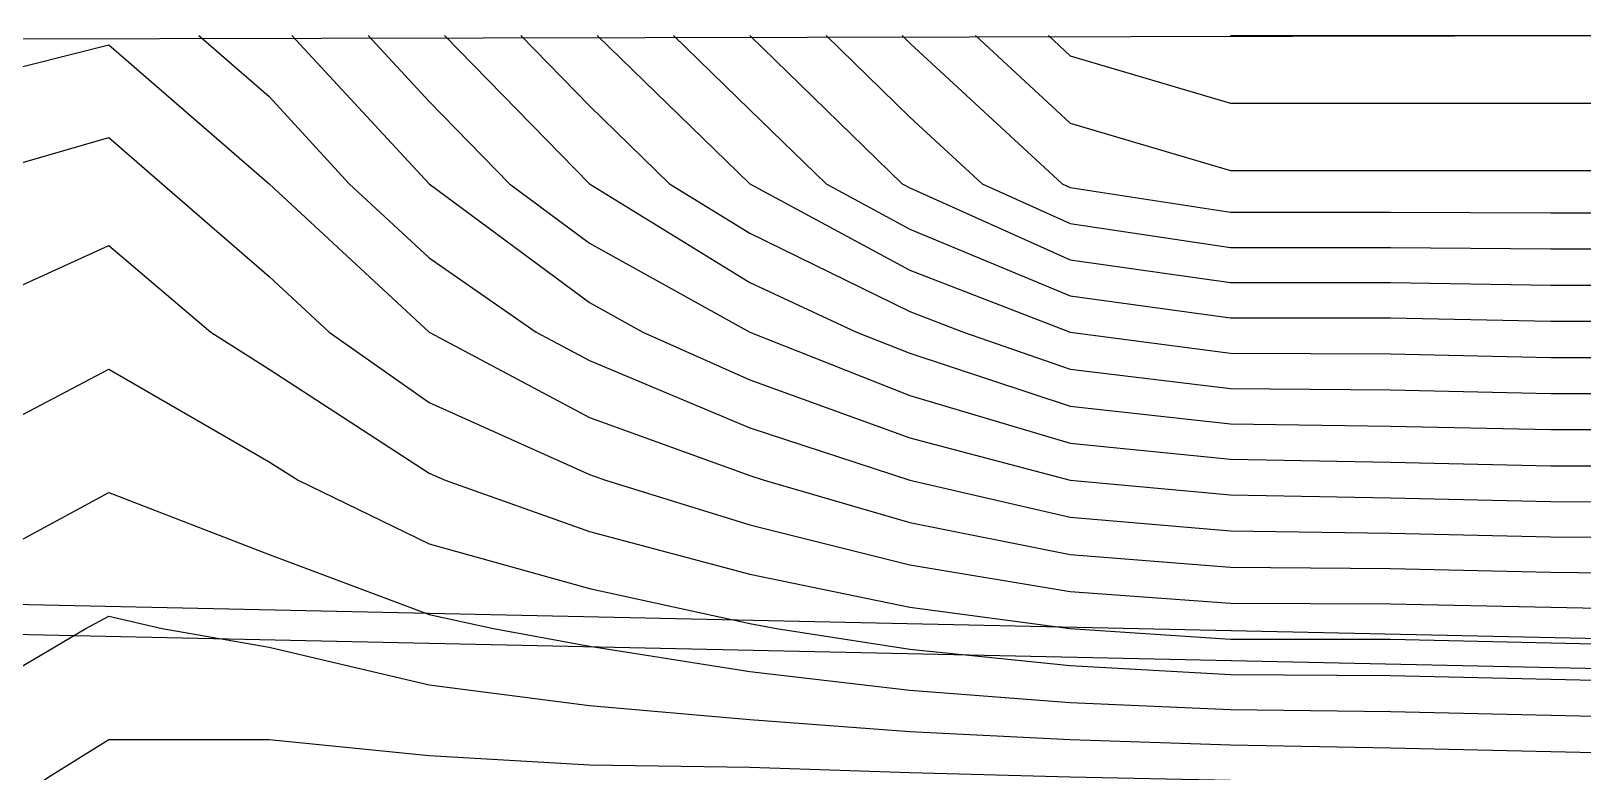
# Model space of a CAD drawing. Header units: millimetres. Extents: x 2699056 to 8562313, y 3604254 to 5198898.
# Drawn here: x 6880043 to 6932273, y 5049121 to 5074071 of the extents above; entities that cross this region are included whole.
import ezdxf

# ---------------------------------------------------------------- set-up
doc = ezdxf.new("R2010")
doc.units = ezdxf.units.MM
doc.header["$LTSCALE"] = 10
doc.header["$MEASUREMENT"] = 0
doc.layers.add('contour', color=254, linetype='Continuous')

# ---------------------------------------------------------------- blocks, each defined once
blk = doc.blocks.new('contour')
at = {"color": 9, "true_color": 0xc7c8ca}
for points in [[(337627, 173614), (339986, 171559), (342682, 168623), (345378, 166128), (348973, 163632), (350770, 162672), (356163, 160412), (361555, 158641), (366947, 157394), (372339, 156937), (377732, 156859), (383124, 156740), (388516, 156694)], [(340756, 173614), (345378, 168623), (350770, 164630), (352568, 163632), (356163, 162022), (361555, 160067), (366947, 158641), (372339, 158154), (377732, 158047), (383124, 157928), (388516, 157911)], [(343324, 173614), (345378, 171396), (348074, 168623), (350770, 166627), (356163, 163632), (361555, 161493), (366947, 159889), (372339, 159354), (377732, 159250), (383124, 159128), (388516, 159128)], [(345892, 173614), (350770, 168623), (356163, 165296), (359758, 163632), (361555, 162919), (366947, 161137), (372339, 160543), (377732, 160467), (383124, 160346), (388516, 160346)], [(348459, 173614), (350770, 171250), (353467, 168623), (356163, 166959), (361555, 164325), (363352, 163632), (366947, 162385), (372339, 161731), (377732, 161685), (383124, 161563), (388516, 161563)], [(351027, 173614), (356163, 168623), (361555, 165712), (366947, 163632), (372339, 162919), (377732, 162902), (383124, 162780), (388516, 162780), (393908, 162658), (399301, 162658), (404693, 162480), (410085, 162056), (415477, 161691), (420870, 161137), (426262, 160607), (431654, 160090), (437046, 159330), (442439, 158641), (447831, 157643), (453223, 156472), (458616, 155077), (464008, 153651), (469400, 151710)], [(353595, 173614), (356163, 171118), (358730, 168623), (361555, 167098), (366947, 164849), (372339, 164108), (377732, 164108), (383124, 163997), (388516, 163997)], [(356163, 173614), (361298, 168623), (361555, 168484), (366947, 166067), (372339, 165296), (377732, 165296), (383124, 165215), (388516, 165215), (393908, 165129), (399301, 165129), (404693, 165005), (410085, 164683), (415477, 164442), (420870, 164060), (426262, 163632), (431654, 163310), (437046, 162772), (442439, 162206), (447831, 161521), (453223, 160721), (458616, 159776), (464008, 158641), (469400, 157467)], [(358730, 173614), (361555, 170869), (363981, 168623), (366947, 167284), (372339, 166484), (377732, 166484), (383124, 166432), (388516, 166432), (393908, 166377), (399301, 166377), (404693, 166252), (410085, 165996), (415477, 165790), (420870, 165486), (426262, 165145), (431654, 164920), (437046, 164493), (442439, 164002), (446034, 163632), (447831, 163440), (453223, 162800), (458616, 162044), (464008, 161137), (469400, 160305)], [(361298, 173614), (361555, 173364), (366678, 168623), (366947, 168501), (372339, 167672), (377732, 167672), (383124, 167649), (388516, 167649), (393908, 167625), (399301, 167625), (404693, 167500), (410085, 167310), (415477, 167139), (420870, 166912), (426262, 166657), (431654, 166530), (437046, 166214), (442439, 165850), (447831, 165429), (453223, 164934), (458616, 164345), (464008, 163632), (469400, 163078)], [(363761, 173614), (366947, 170665), (372339, 169077), (377732, 169077), (383124, 169077), (388516, 169077), (393908, 169077), (399301, 169077), (404693, 168861), (410085, 168623), (415477, 168488), (420870, 168338), (426262, 168169), (431654, 168140), (437046, 167935), (442439, 167699), (447831, 167425), (453223, 167104), (458616, 166722), (464008, 166128), (469400, 165850)], [(366212, 173614), (366947, 172933), (372339, 171345), (377732, 171345), (383124, 171345), (388516, 171345), (393908, 171345), (399301, 171345), (404693, 171237), (410085, 171118), (415477, 170987), (420870, 170841), (426262, 170678), (431654, 170678), (437046, 170494), (442439, 170286), (447831, 170049), (453223, 169775), (458616, 169455), (464008, 168623), (469400, 168623)], [(372339, 173614), (377732, 173614), (383124, 173614), (388516, 173614), (393908, 173614), (399301, 173614), (404693, 173614), (410085, 173614), (415477, 173614), (420870, 173614), (426262, 173614), (431654, 173614), (437046, 173614), (442439, 173614), (447831, 173614), (453223, 173614), (458616, 173614), (464008, 173614), (469400, 173614)], [(296848, 159889), (300443, 158641), (302240, 158018), (303010, 158641), (307632, 162385), (309789, 163632), (313025, 165504), (318417, 168623), (323809, 170286), (329201, 171950), (334594, 173302), (339986, 168623), (345378, 163632), (350770, 160753), (356163, 158802), (356653, 158641), (361555, 157215), (366947, 156146), (372339, 155720), (377732, 155671), (383124, 155552), (388516, 155477)], [(296848, 152938), (302240, 151512), (304551, 153651), (307632, 156146), (311227, 158641), (313025, 159750), (318417, 163133), (319316, 163632), (323809, 166128), (329201, 168623), (334594, 170183), (336391, 168623), (339986, 165504), (342008, 163632), (345378, 161256), (350770, 158833), (351310, 158641), (356163, 157144), (361555, 155790), (366947, 154898), (372339, 154503), (377732, 154482), (383124, 154364), (388516, 154259)], [(296848, 145808), (302240, 144917), (306284, 148660), (307632, 149908), (312254, 153651), (313025, 154205), (318417, 158142), (319187, 158641), (323809, 161364), (328303, 163632), (329201, 164086), (334594, 166543), (338025, 163632), (339986, 162385), (345378, 158879), (345917, 158641), (350770, 156914), (356163, 155481), (361555, 154364), (366947, 153651), (372339, 153294), (377732, 153286), (383124, 153164), (388516, 153042)], [(296848, 139302), (299544, 138678), (302240, 138124), (302779, 138678), (307632, 143669), (313025, 148660), (318417, 153096), (319187, 153651), (323809, 156645), (327404, 158641), (329201, 159549), (334594, 162385), (339986, 159265), (340966, 158641), (345378, 156503), (350770, 154994), (356163, 153817), (357061, 153651), (361555, 152958), (366947, 152403), (372339, 152106), (377732, 152068), (383124, 151947), (388516, 151825)], [(296848, 133133), (302240, 132579), (303438, 133688), (307632, 138055), (308232, 138678), (313025, 143115), (313624, 143669), (318417, 147662), (319615, 148660), (323809, 151836), (326505, 153651), (329201, 155314), (334594, 158226), (339986, 156146), (345378, 154126), (347535, 153651), (350770, 153052), (356163, 152202), (361555, 151571), (366947, 151155), (372339, 150918), (377732, 150851), (383124, 150729), (388516, 150608)], [(329201, 150928), (333823, 153651), (334594, 154067), (336391, 153651), (339986, 153027), (345378, 151749), (350770, 151056), (356163, 150592), (361555, 150185), (366947, 149908), (372339, 149729), (377732, 149634), (383124, 149512), (388516, 149390)], [(296848, 121488), (302240, 121488), (304936, 123706), (307632, 126202), (310329, 128697), (313025, 131192), (315182, 133688), (318417, 137431), (319615, 138678), (323809, 142172), (325607, 143669), (329201, 146391), (332572, 148660), (334594, 149908), (339986, 149908), (345378, 149373), (350770, 149059), (356163, 148982), (361555, 148799), (366947, 148660), (372339, 148541), (377732, 148422), (383124, 148295), (388516, 148173)]]:
    blk.add_lwpolyline(points, dxfattribs=at)

msp = doc.modelspace()

# ---------------------------------------------------------------- linework, layer by layer
for p, q in [((6847022, 5073746), (7009030, 5074071)), ((7018614, 5051750), (6854282, 5055299)), ((7017614, 5050772), (6854544, 5054289))]:
    msp.add_line(p, q)
msp.add_open_spline([(6895600, 5041482), (6894149, 5041537), (6891712, 5041629), (6887840, 5042280), (6883956, 5043250), (6879011, 5044464), (6871395, 5046135), (6860699, 5049263), (6851796, 5050972), (6847022, 5051945)], degree=3, knots=[0, 0, 0, 0, 4350.331225, 7307.035646, 11757.963323, 16358.700806, 22581.2468, 35145.002511, 49758.642477, 49758.642477, 49758.642477, 49758.642477])

# ---------------------------------------------------------------- block references
at = {"layer": 'contour', "lineweight": 5}
msp.add_blockref('contour', (6548068, 4900302), dxfattribs=at)

doc.saveas('drawing.dxf')
